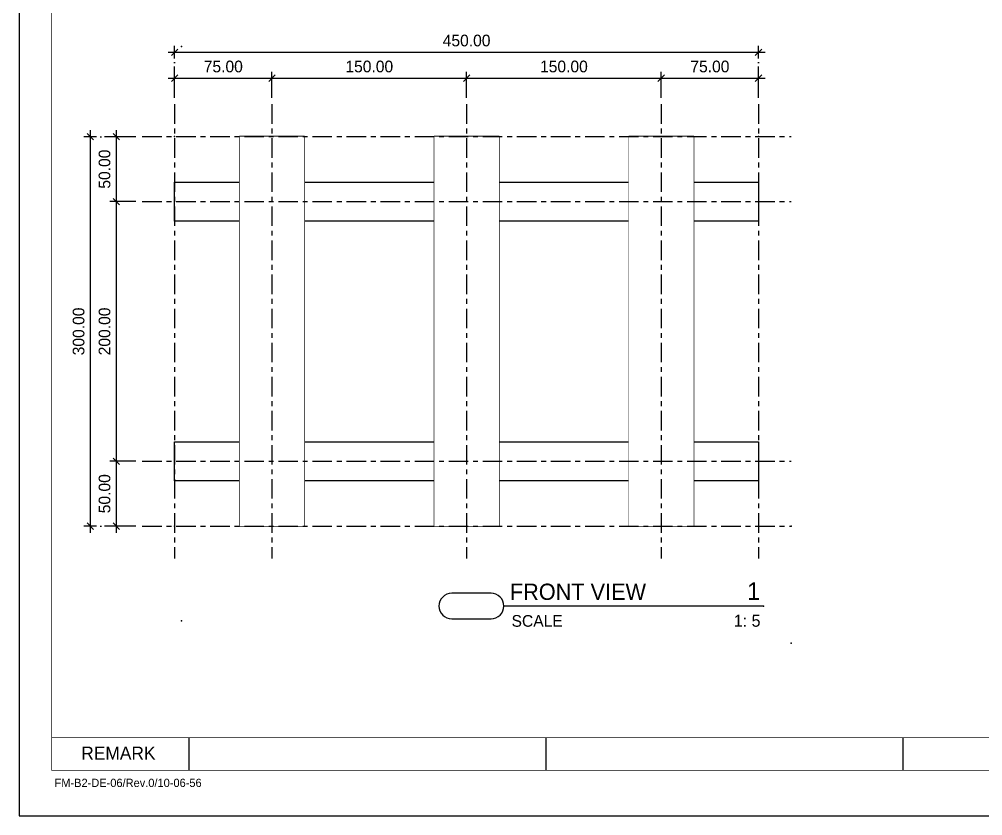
# Model space of a CAD drawing. Header units: millimetres. Extents: x -244126 to 368105, y -173968 to 259060.
# Drawn here: x 62284 to 63026, y 13338 to 13951 of the extents above; entities that cross this region are included whole.
import ezdxf
from ezdxf.enums import TextEntityAlignment as Align

# ---------------------------------------------------------------- set-up
doc = ezdxf.new("R2010")
doc.units = ezdxf.units.MM
doc.header["$MEASUREMENT"] = 0
for name, pattern in [('005_GG_TA_LINE', [13.75, 5, -1.25, 1.25, -1.25, 5]), ('ACAD_ISO04W100', [30, 24, -3, 0, -3]), ('BORDER2', [22.225, 6.35, -3.175, 6.35, -3.175, 0, -3.175]), ('CENTER', [2, 1.25, -0.25, 0.25, -0.25]), ('TA_GL_000.00010', [0.000275, 0.0001, -2.5e-05, 2.5e-05, -2.5e-05, 0.0001]), ('TA_GL_015.00', [41.25, 15, -3.75, 3.75, -3.75, 15]), ('TA_HL_003.00000', [19.5, 10.65, -8.85])]:
    doc.linetypes.add(name, pattern=pattern)
for name, color, linetype in [('000 - D I M', 6, 'Continuous'), ('000 - GRID', 8, 'CENTER'), ('000 - H A T C H', 8, 'Continuous'), ('000 - L I N E 0.1', 1, 'Continuous'), ('000 - SYMBOL CON', 1, 'Continuous'), ('000 - T E X T', 4, 'Continuous'), ('000 - TITLEBLOCK', 4, 'Continuous'), ('000 - WIPEOUT', 250, 'Continuous'), ('001 - ASCESSORIES', 1, 'Continuous'), ('002 - STRUCTURAL STEEL', 4, 'Continuous'), ('A04_TUBE SERIES', 7, 'Continuous')]:
    doc.layers.add(name, color=color, linetype=linetype)
doc.styles.add('BROWALLIA', font='BrowalliaUPC.ttf')
doc.styles.add('century gothic111111', font='CordiaUPC.ttf')
doc.styles.add('Cetury Gothic', font='GOTHIC.TTF')
doc.styles.add('CORDIA', font='cordia.shx')
doc.styles.add('MtXpl_BrowalliaUPC', font='BrowalliaUPC.ttf')
doc.styles.add('TA', font='Cordia New.ttf', dxfattribs={"height": 4.5})
doc.dimstyles.new('DIM E-E', dxfattribs={"dimscale": 2, "dimtxt": 0.18, "dimasz": 0.1, "dimexe": 0.1, "dimexo": 0.1, "dimgap": 0.09, "dimtad": 1, "dimtoh": 1, "dimzin": 0, "dimdsep": 46, "dimtxsty": 'CORDIA', "dimblk": 'OBLIQUE', "dimcen": 0.1, "dimdle": 0.1, "dimclrd": 40, "dimclre": 140, "dimclrt": 3, "dimadec": 0, "dimazin": 0, "dimtfac": 1, "dimtix": 1, "dimtmove": 2, "dimatfit": 3, "dimfxl": 1, "dimtolj": 1, "dimtzin": 0, "dimarcsym": 0})

# ---------------------------------------------------------------- blocks, each defined once
blk = doc.blocks.new('A$Cfd196da9')
at = {"color": 0, "linetype": 'ByBlock', "const_width": 0.1}
blk.add_lwpolyline([(-143.5, -98), (96.5, -98), (96.5, 99), (-143.5, 99)], close=True, dxfattribs=at)
blk = doc.blocks.new('*U1674')
at = {"linetype": '005_GG_TA_LINE'}
for p in [(125, 592.5), (125, 150)]:
    blk.add_point(p, dxfattribs=at)
at = {"layer": '000 - L I N E 0.1', "color": 21, "linetype": 'Continuous'}
blk.add_lwpolyline([(0, 35.6), (0, 0), (35.6, 0)], dxfattribs=at)
at = {"layer": '000 - T E X T', "color": 3}
for p, q in [((130.74, 60), (130.74, 35)), ((405.94, 35), (405.94, 60)), ((681.14, 35), (681.14, 60))]:
    blk.add_line(p, q, dxfattribs=at)
at = {"layer": '000 - T E X T', "color": 3, "const_width": 0.5}
blk.add_lwpolyline([(25, 60), (1225, 60)], dxfattribs=at)
at = {"layer": '000 - TITLEBLOCK', "color": 250}
blk.add_lwpolyline([(0, 0), (1485, 0), (1485, 1050), (0, 1050)], close=True, dxfattribs=at)
at = {"layer": '000 - T E X T', "color": 3, "xscale": 5, "yscale": 5, "zscale": 5}
blk.add_blockref('A$Cfd196da9', (742.5, 525), dxfattribs=at)
at = {"color": 4, "insert": (47.79, 53.2), "char_height": 10, "width": 570.6175, "attachment_point": 1, "style": 'BROWALLIA'}
blk.add_mtext('{\\fCentury Gothic|b0|i0|c0|p34;REMARK}', dxfattribs=at)
at = {"color": 4, "style": 'TA'}
blk.add_attdef('PAPER_SIZE', text='', height=6.25, dxfattribs=at).set_placement((1421.5, 24.94), align=Align.MIDDLE_RIGHT)
blk.add_attdef('SCALE_SIZE', text='', height=6.25, dxfattribs=at).set_placement((1433.78, 25.07), align=Align.MIDDLE_LEFT)
at = {"layer": '000 - H A T C H', "color": 4, "insert": (27.18, 28.49), "char_height": 6.3569, "attachment_point": 1, "style": 'century gothic111111'}
blk.add_mtext('FM-B2-DE-06/Rev.0/10-06-56', dxfattribs=at)
at = {"layer": '000 - T E X T', "color": 250, "style": 'TA'}
for tag, height, p in [('SUPERLINK', 5, (43.16, 1039.41)), ('NAMEFILE', 5, (43.16, 1029.41)), ('SC', 100, (8.41, 938.03))]:
    blk.add_attdef(tag, text='', height=height, dxfattribs=at).set_placement(p, align=Align.MIDDLE_LEFT)
at = {"layer": '000 - T E X T', "color": 4, "style": 'TA'}
for tag, height, p in [('NAME_JOB_1', 5, (1309.16, 845.63)), ('NAME_JOB_2', 5, (1309.16, 834.72)), ('NAME_PROJECT_1', 7.5, (1234.52, 797.42)), ('NAME_PROJECT_2', 7.5, (1234.52, 778.92)), ('NAME_PROJECT_3', 7.5, (1234.52, 760.42)), ('CODE_VALUE_1', 4.75, (1302.87, 722.8)), ('CODE_VALUE_2', 4.75, (1302.87, 707.8)), ('PART_NAME_VALUE_1', 4.75, (1302.87, 689.69)), ('PART_NAME_VALUE_2', 4.75, (1302.87, 674.69)), ('PART_NAME_VALUE_3', 4.75, (1302.87, 659.69)), ('MATTERIAL_VALUE_1', 9, (1304.89, 642.26)), ('SPEC_VALUE', 9, (1304.89, 621.71)), ('THICKNESS_VALUE', 9, (1304.89, 601.32)), ('COATING_VALUE_1', 9, (1304.89, 581.25)), ('COATING_VALUE_2', 9, (1304.89, 561.18)), ('NAME_TITLE_1', 6, (1236.27, 194.04)), ('NAME_TITLE_2', 6, (1236.27, 177.39)), ('NAME_TITLE_3', 6, (1236.27, 160.74)), ('DRAWING_NO1', 6, (1236.53, 82.29)), ('DRAWING_NO2', 6, (1236.53, 62.29))]:
    blk.add_attdef(tag, text='', height=height, dxfattribs=at).set_placement(p, align=Align.MIDDLE_LEFT)
for tag, p in [('NAME_DAFT', (1383.53, 340.54)), ('NAME_CHECKED', (1383.53, 306.49)), ('NAME_DESIGNER', (1383.53, 273.03)), ('NAME_DESIGN_MGR', (1383.53, 237.79))]:
    blk.add_attdef(tag, text='', height=9, dxfattribs=at).set_placement(p, align=Align.MIDDLE_CENTER)
for tag, p, height in [('REV', (1383.82, 125.62), 9.38), ('NAME_REMARK', (138.21, 43.26), 10)]:
    blk.add_attdef(tag, p, '', height=height, dxfattribs=at)
at = {"layer": '000 - T E X T', "color": 4, "style": 'Cetury Gothic'}
for tag, p in [('SHEET_NO.', (1403.95, 84.99)), ('TOTAL_SHEET_NO.', (1402.41, 44.1))]:
    blk.add_attdef(tag, text='', height=9, dxfattribs=at).set_placement(p, align=Align.CENTER)
blk = doc.blocks.new('*U777')
blk.add_point((0, 0))
at = {"layer": 'A04_TUBE SERIES', "color": 0, "linetype": 'ByBlock'}
for points in [[(-175, -150), (-125, -150), (-125, 150), (-175, 150)], [(-25, -150), (25, -150), (25, 150), (-25, 150)], [(125, -150), (175, -150), (175, 150), (125, 150)]]:
    blk.add_lwpolyline(points, close=True, dxfattribs=at)
at = {"color": 0, "linetype": 'ByBlock'}
for points in [[(-175, -150), (-125, -150), (-125, 150), (-175, 150)], [(-25, -150), (25, -150), (25, 150), (-25, 150)], [(125, -150), (175, -150), (175, 150), (125, 150)]]:
    blk.add_wipeout(points, dxfattribs=at).dxf.layer = '000 - WIPEOUT'
blk = doc.blocks.new('*U780')
at = {"color": 0}
blk.add_wipeout([(-225, 15), (225, 15), (225, -15), (-225, -15)], dxfattribs=at).dxf.layer = '000 - WIPEOUT'
at = {"layer": '002 - STRUCTURAL STEEL', "color": 0, "linetype": 'ByBlock'}
blk.add_lwpolyline([(-225, 15), (225, 15), (225, -15), (-225, -15)], close=True, dxfattribs=at)
blk = doc.blocks.new('*U779')
at = {"color": 3}
blk.add_point((0, -450), dxfattribs=at)
at = {"layer": '000 - GRID', "color": 0, "linetype": 'ByBlock'}
blk.add_line((0, 25), (0, -475), dxfattribs=at)
at = {"layer": '000 - GRID', "color": 0}
blk.add_point((0, 0), dxfattribs=at)
at = {"style": 'TA', "flags": 1}
blk.add_attdef('LOCATION', (6, 6), '', height=4.5, dxfattribs=at)
blk = doc.blocks.new('*U548')
at = {"color": 3}
blk.add_point((0, -300), dxfattribs=at)
at = {"layer": '000 - GRID', "color": 0, "linetype": 'ByBlock'}
blk.add_line((0, 25), (0, -325), dxfattribs=at)
at = {"layer": '000 - GRID', "color": 0}
blk.add_point((0, 0), dxfattribs=at)
at = {"style": 'TA', "flags": 1}
blk.add_attdef('LOCATION', (6, 6), '', height=4.5, dxfattribs=at)
blk = doc.blocks.new('_Oblique')
at = {"color": 0, "linetype": 'ByBlock', "lineweight": -2}
blk.add_line((-0.5, -0.5), (0.5, 0.5), dxfattribs=at)
blk = doc.blocks.new('*D2223')
at = {"layer": '000 - D I M', "color": 140, "linetype": 'ACAD_ISO04W100', "lineweight": -2, "transparency": 16777216}
for p, q in [((62403.32, 13890.92), (62403.32, 13910.92)), ((62478.32, 13890.92), (62478.32, 13910.92))]:
    blk.add_line(p, q, dxfattribs=at)
at = {"layer": '000 - D I M', "color": 40, "lineweight": -2, "transparency": 16777216}
blk.add_line((62398.32, 13905.92), (62483.32, 13905.92), dxfattribs=at)
at = {"layer": 'Defpoints', "color": 0, "transparency": 16777216}
for p in [(62478.32, 13905.92), (62403.32, 13885.92), (62478.32, 13885.92)]:
    blk.add_point(p, dxfattribs=at)
at = {"layer": '000 - D I M', "color": 40, "lineweight": -2, "transparency": 16777216, "xscale": 5, "yscale": 5, "zscale": 5, "rotation": 180}
blk.add_blockref('_Oblique', (62403.32, 13905.92), dxfattribs=at)
at = {"layer": '000 - D I M', "color": 40, "lineweight": -2, "transparency": 16777216, "xscale": 5, "yscale": 5, "zscale": 5}
blk.add_blockref('_Oblique', (62478.32, 13905.92), dxfattribs=at)
at = {"layer": '000 - D I M', "color": 3, "transparency": 16777216, "insert": (62440.82, 13914.92), "char_height": 9, "attachment_point": 5, "style": 'CORDIA'}
blk.add_mtext('\\A1;75.00', dxfattribs=at)
blk = doc.blocks.new('*D2224')
at = {"layer": '000 - D I M', "color": 140, "linetype": 'ACAD_ISO04W100', "lineweight": -2, "transparency": 16777216}
for p, q in [((62478.32, 13890.92), (62478.32, 13910.92)), ((62628.32, 13890.92), (62628.32, 13910.92))]:
    blk.add_line(p, q, dxfattribs=at)
at = {"layer": '000 - D I M', "color": 40, "lineweight": -2, "transparency": 16777216}
blk.add_line((62473.32, 13905.92), (62633.32, 13905.92), dxfattribs=at)
at = {"layer": 'Defpoints', "color": 0, "transparency": 16777216}
for p in [(62628.32, 13905.92), (62478.32, 13885.92), (62628.32, 13885.92)]:
    blk.add_point(p, dxfattribs=at)
at = {"layer": '000 - D I M', "color": 40, "lineweight": -2, "transparency": 16777216, "xscale": 5, "yscale": 5, "zscale": 5, "rotation": 180}
blk.add_blockref('_Oblique', (62478.32, 13905.92), dxfattribs=at)
at = {"layer": '000 - D I M', "color": 40, "lineweight": -2, "transparency": 16777216, "xscale": 5, "yscale": 5, "zscale": 5}
blk.add_blockref('_Oblique', (62628.32, 13905.92), dxfattribs=at)
at = {"layer": '000 - D I M', "color": 3, "transparency": 16777216, "insert": (62553.32, 13914.92), "char_height": 9, "attachment_point": 5, "style": 'CORDIA'}
blk.add_mtext('\\A1;150.00', dxfattribs=at)
blk = doc.blocks.new('*D2225')
at = {"layer": '000 - D I M', "color": 140, "linetype": 'ACAD_ISO04W100', "lineweight": -2, "transparency": 16777216}
for p, q in [((62628.32, 13890.92), (62628.32, 13910.92)), ((62778.32, 13890.92), (62778.32, 13910.92))]:
    blk.add_line(p, q, dxfattribs=at)
at = {"layer": '000 - D I M', "color": 40, "lineweight": -2, "transparency": 16777216}
blk.add_line((62623.32, 13905.92), (62783.32, 13905.92), dxfattribs=at)
at = {"layer": 'Defpoints', "color": 0, "transparency": 16777216}
for p in [(62778.32, 13905.92), (62628.32, 13885.92), (62778.32, 13885.92)]:
    blk.add_point(p, dxfattribs=at)
at = {"layer": '000 - D I M', "color": 40, "lineweight": -2, "transparency": 16777216, "xscale": 5, "yscale": 5, "zscale": 5, "rotation": 180}
blk.add_blockref('_Oblique', (62628.32, 13905.92), dxfattribs=at)
at = {"layer": '000 - D I M', "color": 40, "lineweight": -2, "transparency": 16777216, "xscale": 5, "yscale": 5, "zscale": 5}
blk.add_blockref('_Oblique', (62778.32, 13905.92), dxfattribs=at)
at = {"layer": '000 - D I M', "color": 3, "transparency": 16777216, "insert": (62703.32, 13914.92), "char_height": 9, "attachment_point": 5, "style": 'CORDIA'}
blk.add_mtext('\\A1;150.00', dxfattribs=at)
blk = doc.blocks.new('*D2226')
at = {"layer": '000 - D I M', "color": 140, "linetype": 'ACAD_ISO04W100', "lineweight": -2, "transparency": 16777216}
for p, q in [((62778.32, 13890.92), (62778.32, 13910.92)), ((62853.32, 13890.92), (62853.32, 13910.92))]:
    blk.add_line(p, q, dxfattribs=at)
at = {"layer": '000 - D I M', "color": 40, "lineweight": -2, "transparency": 16777216}
blk.add_line((62773.32, 13905.92), (62858.32, 13905.92), dxfattribs=at)
at = {"layer": 'Defpoints', "color": 0, "transparency": 16777216}
for p in [(62853.32, 13905.92), (62778.32, 13885.92), (62853.32, 13885.92)]:
    blk.add_point(p, dxfattribs=at)
at = {"layer": '000 - D I M', "color": 40, "lineweight": -2, "transparency": 16777216, "xscale": 5, "yscale": 5, "zscale": 5, "rotation": 180}
blk.add_blockref('_Oblique', (62778.32, 13905.92), dxfattribs=at)
at = {"layer": '000 - D I M', "color": 40, "lineweight": -2, "transparency": 16777216, "xscale": 5, "yscale": 5, "zscale": 5}
blk.add_blockref('_Oblique', (62853.32, 13905.92), dxfattribs=at)
at = {"layer": '000 - D I M', "color": 3, "transparency": 16777216, "insert": (62815.82, 13914.92), "char_height": 9, "attachment_point": 5, "style": 'CORDIA'}
blk.add_mtext('\\A1;75.00', dxfattribs=at)
blk = doc.blocks.new('*D2227')
at = {"layer": '000 - D I M', "color": 140, "linetype": 'ACAD_ISO04W100', "lineweight": -2, "transparency": 16777216}
for p, q in [((62403.32, 13890.92), (62403.32, 13930.92)), ((62853.32, 13890.92), (62853.32, 13930.92))]:
    blk.add_line(p, q, dxfattribs=at)
at = {"layer": '000 - D I M', "color": 40, "lineweight": -2, "transparency": 16777216}
blk.add_line((62398.32, 13925.92), (62858.32, 13925.92), dxfattribs=at)
at = {"layer": 'Defpoints', "color": 0, "transparency": 16777216}
for p in [(62853.32, 13925.92), (62403.32, 13885.92), (62853.32, 13885.92)]:
    blk.add_point(p, dxfattribs=at)
at = {"layer": '000 - D I M', "color": 40, "lineweight": -2, "transparency": 16777216, "xscale": 5, "yscale": 5, "zscale": 5, "rotation": 180}
blk.add_blockref('_Oblique', (62403.32, 13925.92), dxfattribs=at)
at = {"layer": '000 - D I M', "color": 40, "lineweight": -2, "transparency": 16777216, "xscale": 5, "yscale": 5, "zscale": 5}
blk.add_blockref('_Oblique', (62853.32, 13925.92), dxfattribs=at)
at = {"layer": '000 - D I M', "color": 3, "transparency": 16777216, "insert": (62628.32, 13934.92), "char_height": 9, "attachment_point": 5, "style": 'CORDIA'}
blk.add_mtext('\\A1;450.00', dxfattribs=at)
blk = doc.blocks.new('*D2228')
at = {"layer": '000 - D I M', "color": 40, "lineweight": -2, "transparency": 16777216}
blk.add_line((62358.32, 13865.92), (62358.32, 13805.92), dxfattribs=at)
at = {"layer": '000 - D I M', "color": 140, "linetype": 'ACAD_ISO04W100', "lineweight": -2, "transparency": 16777216}
for p, q in [((62373.32, 13860.92), (62353.32, 13860.92)), ((62373.32, 13810.92), (62353.32, 13810.92))]:
    blk.add_line(p, q, dxfattribs=at)
at = {"layer": 'Defpoints', "color": 0, "transparency": 16777216}
for p in [(62378.32, 13860.92), (62358.32, 13810.92), (62378.32, 13810.92)]:
    blk.add_point(p, dxfattribs=at)
at = {"layer": '000 - D I M', "color": 40, "lineweight": -2, "transparency": 16777216, "xscale": 5, "yscale": 5, "zscale": 5}
for p, rotation in [((62358.32, 13860.92), 90), ((62358.32, 13810.92), 270)]:
    blk.add_blockref('_Oblique', p, dxfattribs=dict(at, rotation=rotation))
at = {"layer": '000 - D I M', "color": 3, "transparency": 16777216, "insert": (62349.32, 13835.92), "char_height": 9, "attachment_point": 5, "rotation": 90, "style": 'CORDIA'}
blk.add_mtext('\\A1;50.00', dxfattribs=at)
blk = doc.blocks.new('*D2229')
at = {"layer": '000 - D I M', "color": 140, "linetype": 'ACAD_ISO04W100', "lineweight": -2, "transparency": 16777216}
for p, q in [((62373.32, 13810.92), (62353.32, 13810.92)), ((62373.32, 13610.92), (62353.32, 13610.92))]:
    blk.add_line(p, q, dxfattribs=at)
at = {"layer": '000 - D I M', "color": 40, "lineweight": -2, "transparency": 16777216}
blk.add_line((62358.32, 13815.92), (62358.32, 13605.92), dxfattribs=at)
at = {"layer": 'Defpoints', "color": 0, "transparency": 16777216}
for p in [(62378.32, 13810.92), (62358.32, 13610.92), (62378.32, 13610.92)]:
    blk.add_point(p, dxfattribs=at)
at = {"layer": '000 - D I M', "color": 40, "lineweight": -2, "transparency": 16777216, "xscale": 5, "yscale": 5, "zscale": 5}
for p, rotation in [((62358.32, 13810.92), 90), ((62358.32, 13610.92), 270)]:
    blk.add_blockref('_Oblique', p, dxfattribs=dict(at, rotation=rotation))
at = {"layer": '000 - D I M', "color": 3, "transparency": 16777216, "insert": (62349.32, 13710.92), "char_height": 9, "attachment_point": 5, "rotation": 90, "style": 'CORDIA'}
blk.add_mtext('\\A1;200.00', dxfattribs=at)
blk = doc.blocks.new('*D2230')
at = {"layer": '000 - D I M', "color": 140, "linetype": 'ACAD_ISO04W100', "lineweight": -2, "transparency": 16777216}
for p, q in [((62373.32, 13610.92), (62353.32, 13610.92)), ((62373.32, 13560.92), (62353.32, 13560.92))]:
    blk.add_line(p, q, dxfattribs=at)
at = {"layer": '000 - D I M', "color": 40, "lineweight": -2, "transparency": 16777216}
blk.add_line((62358.32, 13615.92), (62358.32, 13555.92), dxfattribs=at)
at = {"layer": 'Defpoints', "color": 0, "transparency": 16777216}
for p in [(62378.32, 13610.92), (62358.32, 13560.92), (62378.32, 13560.92)]:
    blk.add_point(p, dxfattribs=at)
at = {"layer": '000 - D I M', "color": 40, "lineweight": -2, "transparency": 16777216, "xscale": 5, "yscale": 5, "zscale": 5}
for p, rotation in [((62358.32, 13610.92), 90), ((62358.32, 13560.92), 270)]:
    blk.add_blockref('_Oblique', p, dxfattribs=dict(at, rotation=rotation))
at = {"layer": '000 - D I M', "color": 3, "transparency": 16777216, "insert": (62349.32, 13585.92), "char_height": 9, "attachment_point": 5, "rotation": 90, "style": 'CORDIA'}
blk.add_mtext('\\A1;50.00', dxfattribs=at)
blk = doc.blocks.new('*D2231')
at = {"layer": '000 - D I M', "color": 40, "lineweight": -2, "transparency": 16777216}
blk.add_line((62338.32, 13865.92), (62338.32, 13555.92), dxfattribs=at)
at = {"layer": '000 - D I M', "color": 140, "linetype": 'ACAD_ISO04W100', "lineweight": -2, "transparency": 16777216}
for p, q in [((62373.32, 13860.92), (62333.32, 13860.92)), ((62373.32, 13560.92), (62333.32, 13560.92))]:
    blk.add_line(p, q, dxfattribs=at)
at = {"layer": 'Defpoints', "color": 0, "transparency": 16777216}
for p in [(62378.32, 13860.92), (62338.32, 13560.92), (62378.32, 13560.92)]:
    blk.add_point(p, dxfattribs=at)
at = {"layer": '000 - D I M', "color": 40, "lineweight": -2, "transparency": 16777216, "xscale": 5, "yscale": 5, "zscale": 5}
for p, rotation in [((62338.32, 13860.92), 90), ((62338.32, 13560.92), 270)]:
    blk.add_blockref('_Oblique', p, dxfattribs=dict(at, rotation=rotation))
at = {"layer": '000 - D I M', "color": 3, "transparency": 16777216, "insert": (62329.32, 13710.92), "char_height": 9, "attachment_point": 5, "rotation": 90, "style": 'CORDIA'}
blk.add_mtext('\\A1;300.00', dxfattribs=at)
blk = doc.blocks.new('*U882')
at = {"color": 4}
blk.add_line((-4.26, 5.7), (-44.26, 5.7), dxfattribs=at)
at = {"linetype": 'TA_GL_000.00010'}
blk.add_point((0, 18), dxfattribs=at)
for p in [(-4.26, 5.7), (0, 0)]:
    blk.add_point(p)
at = {"layer": '000 - SYMBOL CON', "color": 0, "linetype": 'ByBlock'}
blk.add_lwpolyline([(-52.3, 7.66, 0.414214), (-54.26, 5.7, 0.414214), (-52.3, 3.74), (-46.22, 3.74, 0.414214), (-44.26, 5.7, 0.414214), (-46.22, 7.66)], format="xyb", close=True, dxfattribs=at)
at = {"color": 4, "linetype": 'BORDER2', "style": 'Cetury Gothic'}
blk.add_text('SCALE', height=1.8, dxfattribs=at).set_placement((-43.07, 2.51))
at = {"color": 0, "style": 'TA'}
for tag, p in [('HEADING2', (-43.33, 10.65)), ('HEADING', (-43.33, 6.65))]:
    blk.add_attdef(tag, p, '', height=2.5, dxfattribs=at)
for tag, height, p in [('LO', 2.7, (-4.76, 6.65)), ('SC', 1.85, (-4.7, 2.51))]:
    blk.add_attdef(tag, text='', height=height, dxfattribs=at).set_placement(p, align=Align.RIGHT)
at = {"layer": '000 - T E X T', "color": 0, "style": 'MtXpl_BrowalliaUPC'}
blk.add_attdef('NO.CODE', text='', height=2, dxfattribs=at).set_placement((-49.26, 5.7), align=Align.MIDDLE_CENTER)

msp = doc.modelspace()

# ---------------------------------------------------------------- block references
at = {"color": 2, "linetype": 'TA_HL_003.00000'}
msp.add_blockref('*U1674', (62283.57974, 13337.92748), dxfattribs=at)

# ---------------------------------------------------------------- dimensions: what is measured, and where the dimension line sits
at = {"layer": '000 - D I M', "color": 3}
for base, p1, p2, picture, middle in [((62853.32416, 13925.92469), (62403.32416, 13885.92469), (62853.32416, 13885.92469), '*D2227', (62628.32416, 13934.92469)), ((62478.32416, 13905.92469), (62403.32416, 13885.92469), (62478.32416, 13885.92469), '*D2223', (62440.82416, 13914.92469)), ((62628.32416, 13905.92469), (62478.32416, 13885.92469), (62628.32416, 13885.92469), '*D2224', (62553.32416, 13914.92469)), ((62778.32416, 13905.92469), (62628.32416, 13885.92469), (62778.32416, 13885.92469), '*D2225', (62703.32416, 13914.92469)), ((62853.32416, 13905.92469), (62778.32416, 13885.92469), (62853.32416, 13885.92469), '*D2226', (62815.82416, 13914.92469))]:
    dim = msp.add_linear_dim(base=base, p1=p1, p2=p2, dimstyle='DIM E-E', override={"dimscale": 50}, dxfattribs=at)
    dim.commit()
    dim.dimension.update_dxf_attribs({"geometry": picture, "text_midpoint": middle})
for base, p1, p2, picture, middle in [((62338.32416, 13560.92469), (62378.32416, 13860.92469), (62378.32416, 13560.92469), '*D2231', (62329.32416, 13710.92469)), ((62358.32416, 13810.92469), (62378.32416, 13860.92469), (62378.32416, 13810.92469), '*D2228', (62349.32416, 13835.92469)), ((62358.32416, 13610.92469), (62378.32416, 13810.92469), (62378.32416, 13610.92469), '*D2229', (62349.32416, 13710.92469)), ((62358.32416, 13560.92469), (62378.32416, 13610.92469), (62378.32416, 13560.92469), '*D2230', (62349.32416, 13585.92469))]:
    dim = msp.add_linear_dim(base=base, p1=p1, p2=p2, angle=90, dimstyle='DIM E-E', override={"dimscale": 50}, dxfattribs=at)
    dim.commit()
    dim.dimension.update_dxf_attribs({"geometry": picture, "text_midpoint": middle})

# ---------------------------------------------------------------- next in the draw order: block references
at = {"layer": '001 - ASCESSORIES', "color": 1}
for p in [(62628.32416, 13810.92469), (62628.32416, 13610.92469)]:
    msp.add_blockref('*U780', p, dxfattribs=at)

# ---------------------------------------------------------------- next in the draw order: block references
at = {"layer": '000 - GRID', "linetype": 'TA_GL_015.00'}
for p in [(62403.32416, 13860.92469), (62853.32416, 13860.92469)]:
    msp.add_blockref('*U548', p, dxfattribs=at)
at = {"layer": 'A04_TUBE SERIES', "color": 3}
msp.add_blockref('*U777', (62628.32416, 13710.92469), dxfattribs=at)

# ---------------------------------------------------------------- next in the draw order: block references
at = {"layer": '000 - GRID', "linetype": 'TA_GL_015.00'}
for p in [(62478.32416, 13860.92469), (62628.32416, 13860.92469), (62778.32416, 13860.92469)]:
    msp.add_blockref('*U548', p, dxfattribs=at)
at = {"layer": '000 - GRID', "linetype": 'TA_GL_015.00', "rotation": 90}
for p in [(62403.32416, 13860.92469), (62403.32416, 13810.92469), (62403.32416, 13610.92469), (62403.32416, 13560.92469)]:
    msp.add_blockref('*U779', p, dxfattribs=at)
at = {"layer": '000 - T E X T', "xscale": 5, "yscale": 5, "zscale": 5}
msp.add_blockref('*U882', (62878.32416, 13470.92469), dxfattribs=at).add_auto_attribs({'HEADING': 'FRONT VIEW', 'LO': '1', 'SC': '1: 5'})

doc.saveas('drawing.dxf')
